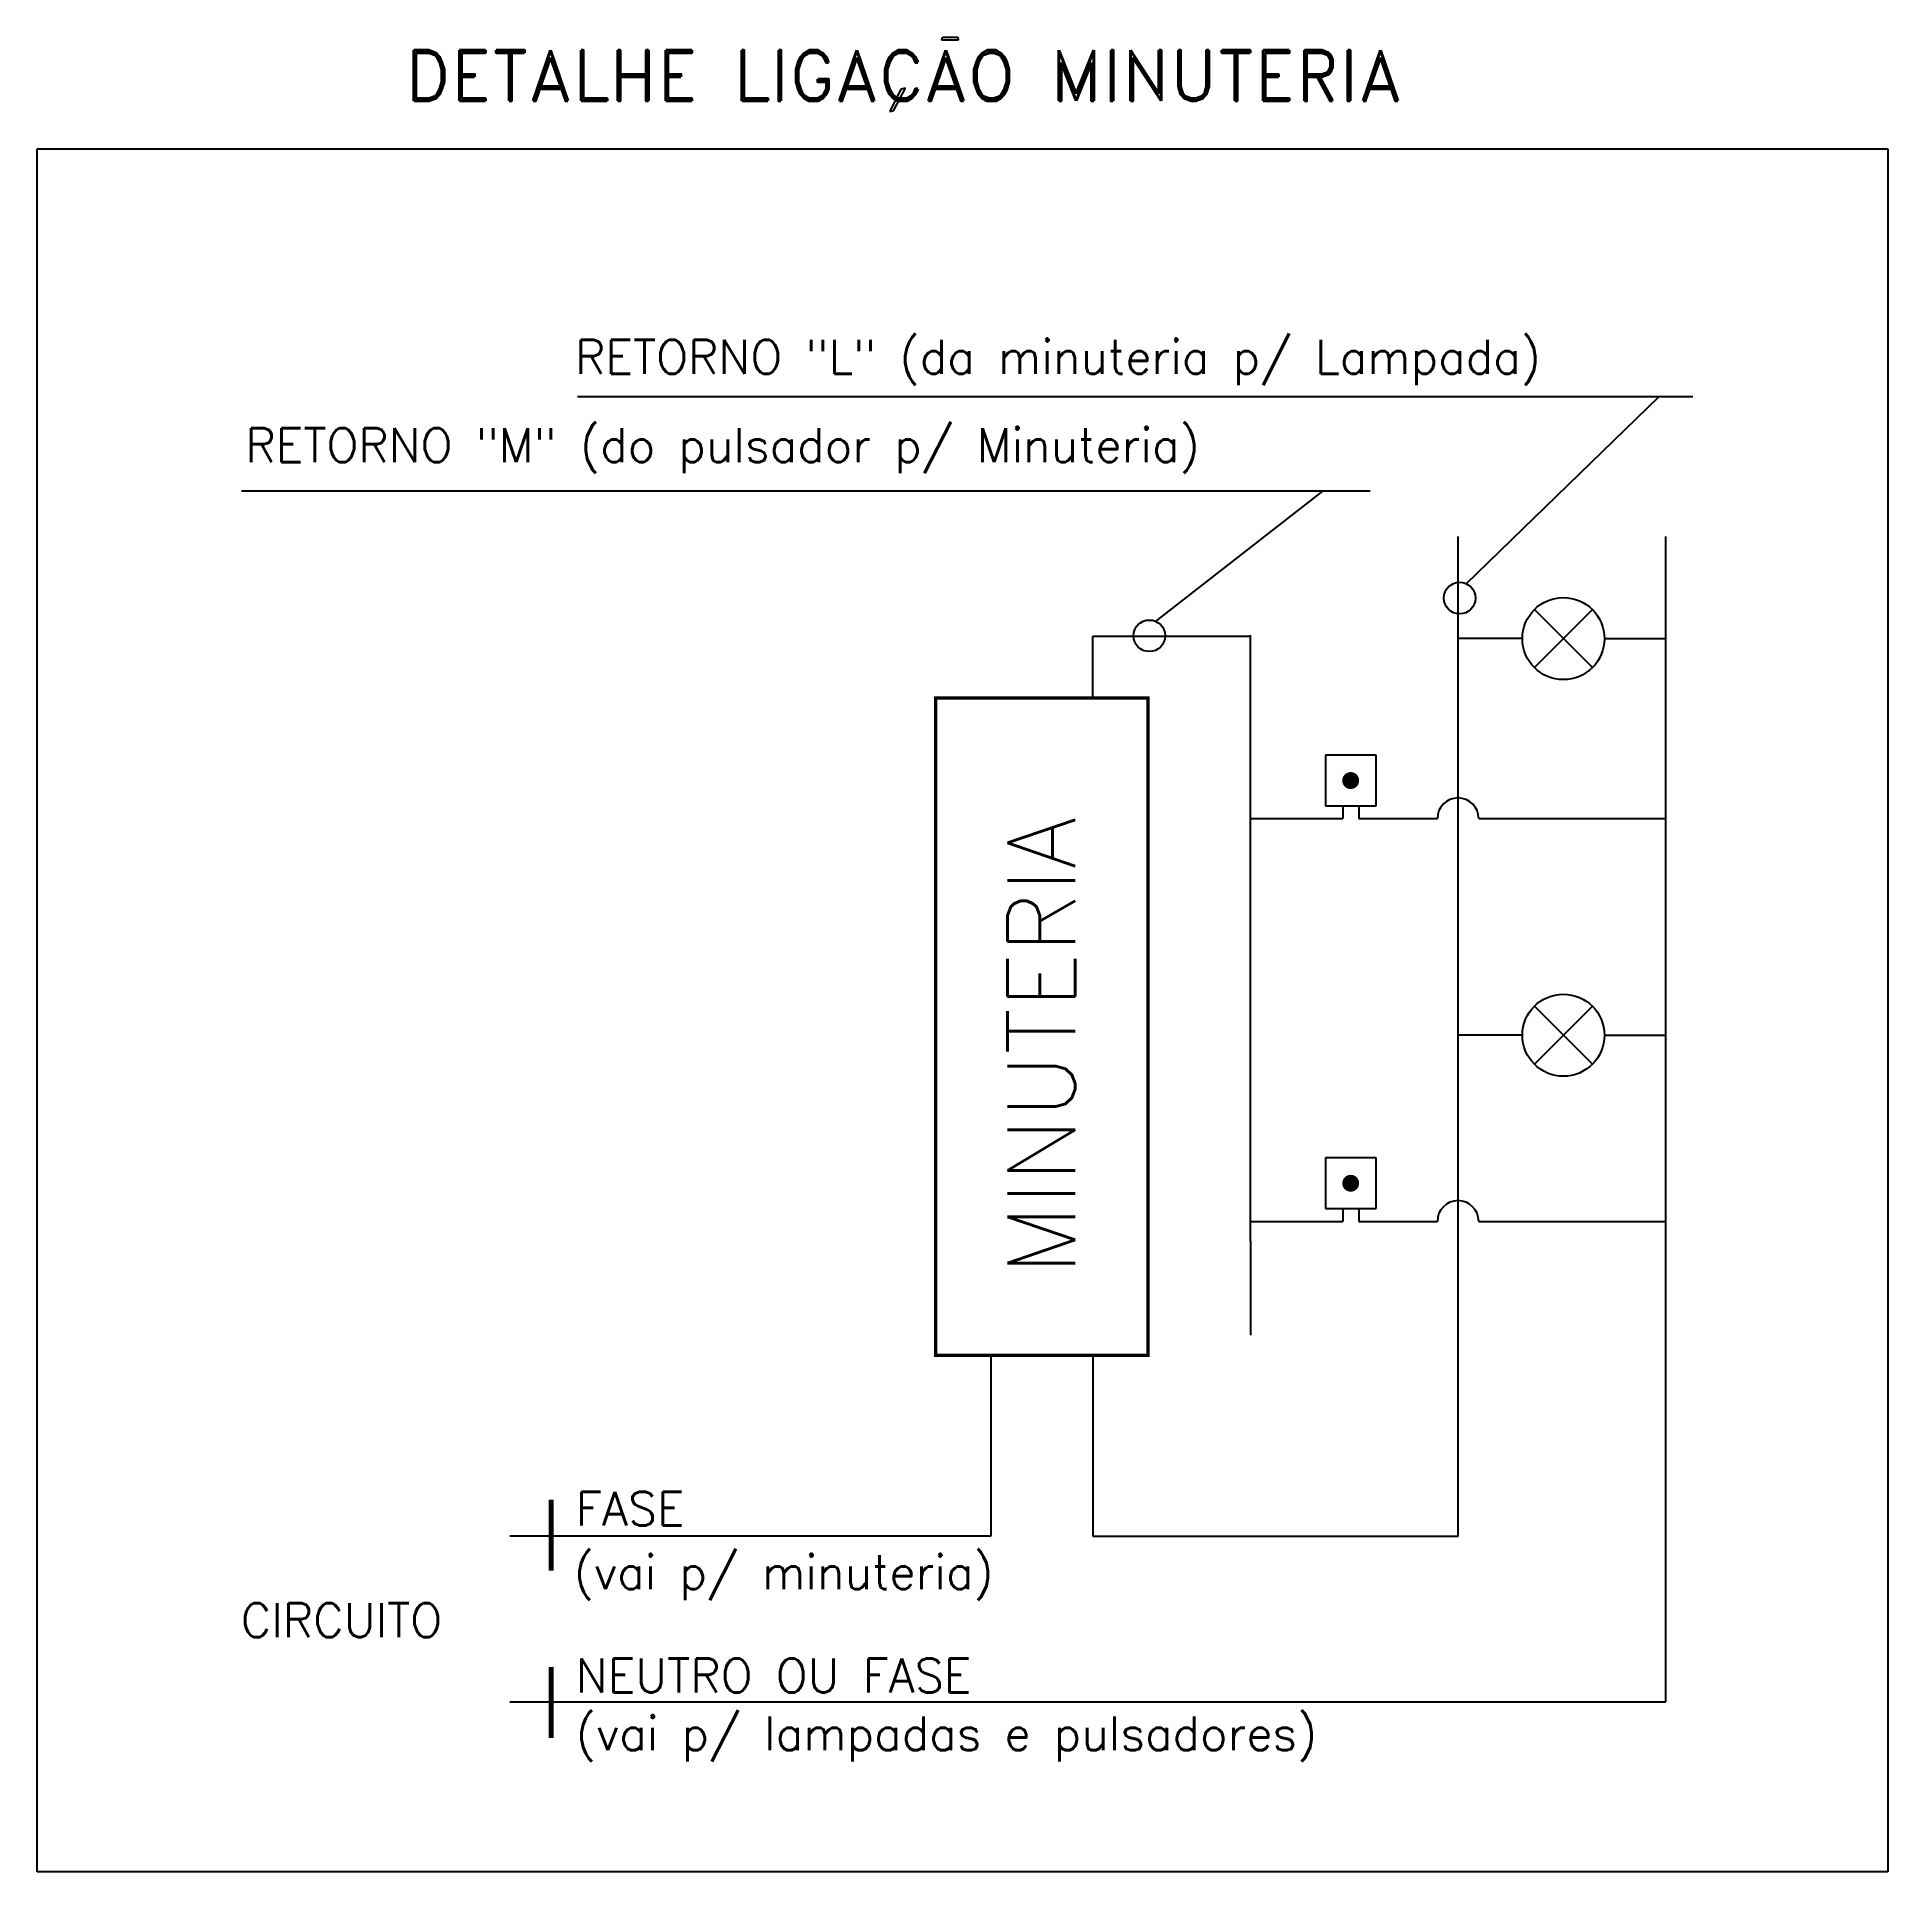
# Model space of a CAD drawing. Extents: x 0 to 0.0822, y 0 to 0.0814.
import ezdxf
from ezdxf.enums import TextEntityAlignment as Align

# ---------------------------------------------------------------- set-up
doc = ezdxf.new("R2010")
doc.units = 0
doc.header["$LTSCALE"] = 250
doc.header["$MEASUREMENT"] = 0
doc.layers.get('0').update_dxf_attribs({"linetype": 'CONTINUOUS'})
doc.layers.add('CIRCUITOS', color=7, linetype='CONTINUOUS')
doc.layers.add('DETALHES-DIVERSOS', color=7, linetype='CONTINUOUS')
doc.styles.add('ROMAND', font='romand', dxfattribs={"height": 200})
doc.styles.add('ROMANS', font='ROMANS.SHX', dxfattribs={"height": 100})

# ---------------------------------------------------------------- blocks, each defined once
blk = doc.blocks.new('DETLIMIN')
blk.add_line((0, 3824.1), (4108, 3824.1))
at = {"layer": 'CIRCUITOS', "color": 7}
for p, q in [((0, 0), (0, 3824.1)), ((3674.6, 3273.2), (1199.9, 3273.2)), ((3599.4, 3273.2), (3170, 2856.8)), ((2958.6, 3064), (453.8, 3064)), ((2853.3, 3064), (2481.1, 2774.3)), ((3452, 2801.3), (3323.2, 2672.5)), ((3452, 2672.5), (3323.2, 2801.3)), ((3153.8, 745.5), (3153.8, 2780)), ((3614.6, 2486.7), (3614.6, 2786.5)), ((2343.2, 2605.1), (2343.2, 2742.6)), ((2343.2, 2742.6), (2693.1, 2742.6)), ((2693.1, 1399.6), (2693.1, 2744.8)), ((3296.6, 2736.9), (3153.8, 2736.9)), ((3478.6, 2736.9), (3614.6, 2736.9)), ((2971.8, 2478.2), (2859.3, 2478.2)), ((2859.3, 2478.2), (2859.3, 2365.7)), ((2971.8, 2365.7), (2971.8, 2478.2)), ((3614.6, 377.9), (3614.6, 2486.7)), ((2859.3, 2365.7), (2971.8, 2365.7)), ((2897.8, 2365.7), (2897.8, 2337.5)), ((2933.3, 2365.7), (2933.3, 2337.5)), ((2693.1, 2337.5), (2897.8, 2337.5)), ((2933.3, 2337.5), (3107.9, 2337.5)), ((3199.8, 2337.5), (3614.6, 2337.5)), ((3452, 1792.4), (3323.2, 1921.1)), ((3452, 1921.1), (3323.2, 1792.4)), ((3296.6, 1856.8), (3153.8, 1856.8)), ((3478.6, 1856.8), (3614.6, 1856.8)), ((2859.3, 1584.5), (2859.3, 1472)), ((2971.8, 1584.5), (2859.3, 1584.5)), ((2971.8, 1472), (2971.8, 1584.5)), ((2693.1, 1443.8), (2897.8, 1443.8)), ((2859.3, 1472), (2971.8, 1472)), ((2897.8, 1472), (2897.8, 1443.8)), ((2933.3, 1472), (2933.3, 1443.8)), ((2933.3, 1443.8), (3107.9, 1443.8)), ((3199.8, 1443.8), (3614.6, 1443.8)), ((2117, 1146.7), (2117, 745.5)), ((2343.2, 1146.7), (2343.2, 745.5)), ((1728.8, 745.5), (1049.1, 745.5)), ((2117, 745.5), (1728.8, 745.5)), ((2343.2, 745.5), (3153.8, 745.5)), ((1049.1, 377.9), (3614.6, 377.9)), ((4108, 0), (0, 0))]:
    blk.add_line(p, q, dxfattribs=at)
at = {"layer": 'CIRCUITOS'}
for p, q in [((3153.8, 2780), (3153.8, 2963.8)), ((3614.6, 2780), (3614.6, 2963.8)), ((2693.1, 1399.6), (2693.1, 1191.2))]:
    blk.add_line(p, q, dxfattribs=at)
at = {"layer": 'CIRCUITOS', "color": 7, "const_width": 7.5}
blk.add_lwpolyline([(2465.6, 2605.1), (1994.6, 2605.1), (1994.6, 1146.7), (2465.6, 1146.7)], close=True, dxfattribs=at)
at = {"layer": 'CIRCUITOS', "color": 7, "const_width": 18.8}
for points in [[(2906.2, 2421.9, 1), (2924.9, 2421.9, 1)], [(2906.2, 1528.3, 1), (2924.9, 1528.3, 1)]]:
    blk.add_lwpolyline(points, format="xyb", close=True, dxfattribs=at)
at = {"layer": 'CIRCUITOS', "color": 7, "const_width": 11.2}
for points in [[(1135.5, 820.5), (1146.8, 820.5)], [(1141.2, 814.8), (1141.2, 668.6)], [(1135.5, 448.9), (1146.8, 448.9)], [(1141.2, 443.3), (1141.2, 297)]]:
    blk.add_lwpolyline(points, dxfattribs=at)
at = {"layer": 'CIRCUITOS', "color": 7}
for centre, radius in [((3157.2, 2826.7), 35.1), ((3387.6, 2736.9), 91), ((2468.6, 2743.1), 35.1), ((3387.6, 1856.8), 91)]:
    blk.add_circle(centre, radius, dxfattribs=at)
for centre in [(3153.8, 2337.5), (3153.8, 1443.8)]:
    blk.add_arc(centre, 45.9, 0, 180, dxfattribs=at)
at = {"layer": 'DETALHES-DIVERSOS'}
blk.add_line((4108, 3824.1), (4108, 0), dxfattribs=at)
at = {"layer": 'CIRCUITOS', "color": 7, "style": 'ROMAND'}
blk.add_text('DETALHE LIGACAO MINUTERIA', height=112.5, dxfattribs=at).set_placement((1923.3, 3929.9), align=Align.CENTER)
at = {"layer": 'CIRCUITOS', "color": 7, "style": 'ROMANS'}
for s, p in [('RETORNO "L" (da minuteria p/ Lampada)', (1194.2, 3324.6)), ('RETORNO "M" (do pulsador p/ Minuteria)', (462.5, 3128.8)), ('FASE', (1195.9, 768.7)), ('(vai p/ minuteria)', (1191.3, 627.9)), ('CIRCUITO', (452.4, 521.4)), ('NEUTRO OU FASE', (1195.9, 398.5)), ('(vai p/ lampadas e pulsadores)', (1195.9, 270))]:
    blk.add_text(s, height=75, dxfattribs=at).set_placement(p)
blk.add_text('MINUTERIA', height=150, rotation=90, dxfattribs=at).set_placement((2303.9, 1325.5))

msp = doc.modelspace()

# ---------------------------------------------------------------- linework, layer by layer
at = {"layer": 'DETALHES-DIVERSOS'}
for p, q in [((0.040162, 0.081292), (0.040198, 0.081437)), ((0.040198, 0.081437), (0.04087, 0.081437)), ((0.04087, 0.081437), (0.040888, 0.081292)), ((0.040888, 0.081292), (0.040162, 0.081292)), ((0.038349, 0.079123), (0.037851, 0.078127)), ((0.038017, 0.078168), (0.038557, 0.079164)), ((0.038557, 0.079164), (0.038349, 0.079123)), ((0.037851, 0.078127), (0.038017, 0.078168))]:
    msp.add_line(p, q, dxfattribs=at)

# ---------------------------------------------------------------- block references
at = {"layer": 'DETALHES-DIVERSOS', "xscale": 2e-05, "yscale": 2e-05, "zscale": 2e-05}
msp.add_blockref('DETLIMIN', (0, 0), dxfattribs=at)

doc.saveas('drawing.dxf')
